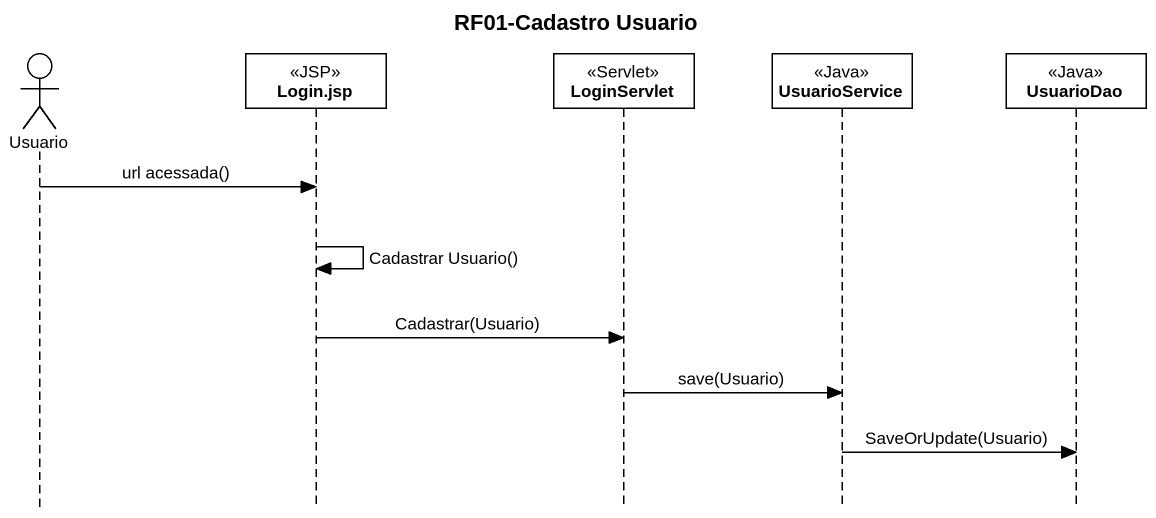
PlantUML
@startuml
title RF01-Cadastro Usuario
hide footbox
actor Usuario
participant "Login.jsp" as Login_jsp <<JSP>>
participant LoginServlet <<Servlet>>
participant UsuarioService <<Java>>
participant UsuarioDao <<Java>>

Usuario -> Login_jsp : url acessada()
Login_jsp -> Login_jsp : Cadastrar Usuario()
Login_jsp -> LoginServlet : Cadastrar(Usuario)
LoginServlet -> UsuarioService : save(Usuario)
UsuarioService -> UsuarioDao : SaveOrUpdate(Usuario)
@enduml
